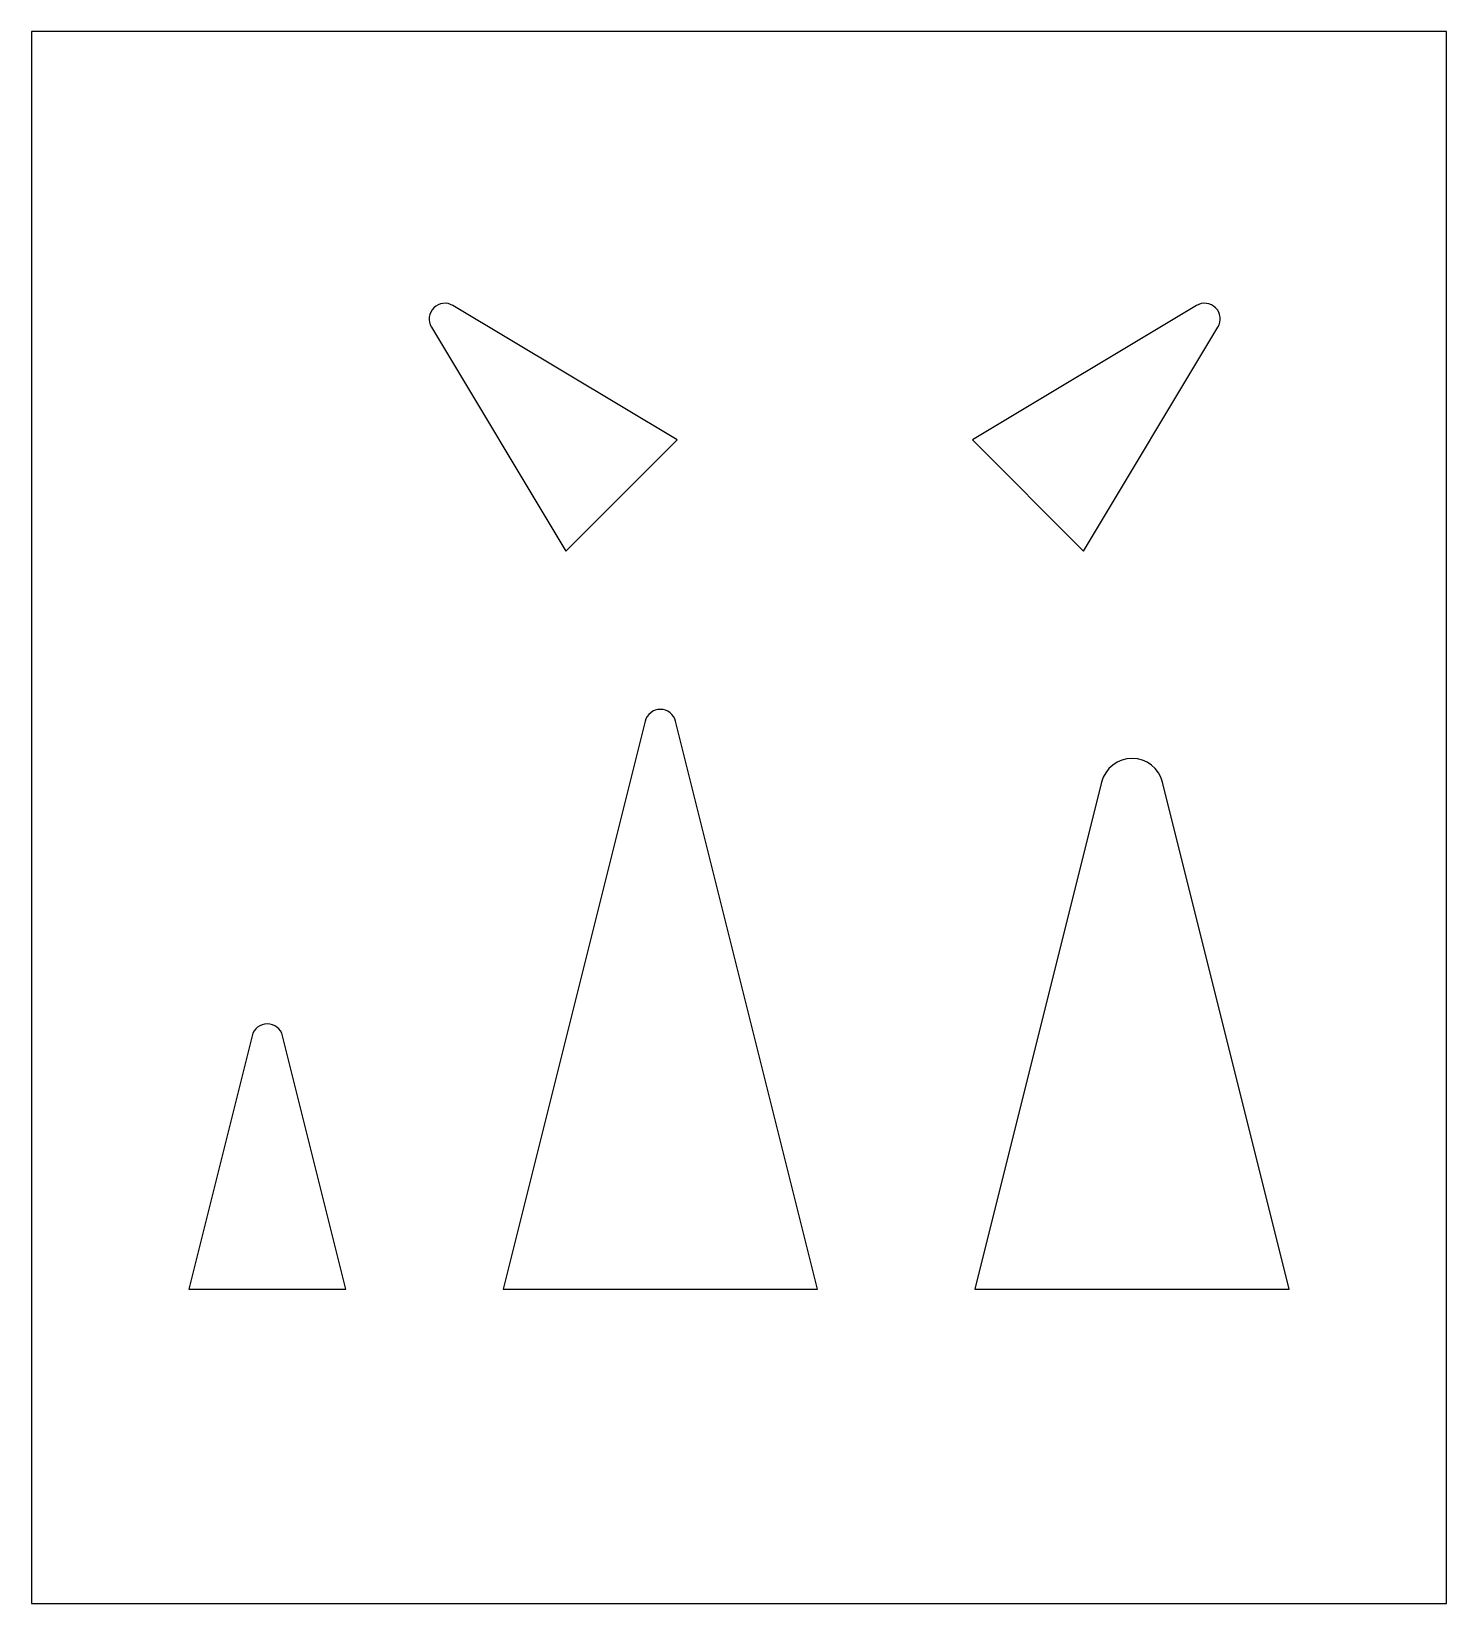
# Model space of a CAD drawing. Header units: metres. Extents: x 0 to 900, y 0 to 1000.
import ezdxf

# ---------------------------------------------------------------- set-up
doc = ezdxf.new("R2010")
doc.units = ezdxf.units.M

msp = doc.modelspace()

# ---------------------------------------------------------------- linework, layer by layer
at = {"layer": 'PARAMETRIX'}
for p, q in [((900, 1000), (0, 1000)), ((0, 1000), (0, 0)), ((900, 0), (900, 1000)), ((410.5745, 740.1729), (268.0975, 825.6591)), ((740.9195, 825.6591), (598.4425, 740.1729)), ((254.3776, 811.9392), (339.8638, 669.4622)), ((669.1532, 669.4622), (754.6393, 811.9392)), ((339.8638, 669.4622), (410.5745, 740.1729)), ((598.4425, 740.1729), (669.1532, 669.4622)), ((390.2986, 561.1943), (300, 200)), ((500, 200), (409.7014, 561.1943)), ((680.5971, 522.3886), (600, 200)), ((800, 200), (719.4029, 522.3886)), ((140.2986, 361.1943), (100, 200)), ((200, 200), (159.7014, 361.1943)), ((100, 200), (200, 200)), ((300, 200), (500, 200)), ((600, 200), (800, 200)), ((0, 0), (900, 0))]:
    msp.add_line(p, q, dxfattribs=at)
for centre, radius, start, end in [((262.9526, 817.0842), 10, 59.0362, 210.9638), ((746.0644, 817.0842), 10, 329.0362, 120.9638), ((400, 558.7689), 10, 14.0362, 165.9638), ((700, 517.5379), 20, 14.0362, 165.9638), ((150, 358.7689), 10, 14.0362, 165.9638)]:
    msp.add_arc(centre, radius, start, end, dxfattribs=at)

doc.saveas('drawing.dxf')
